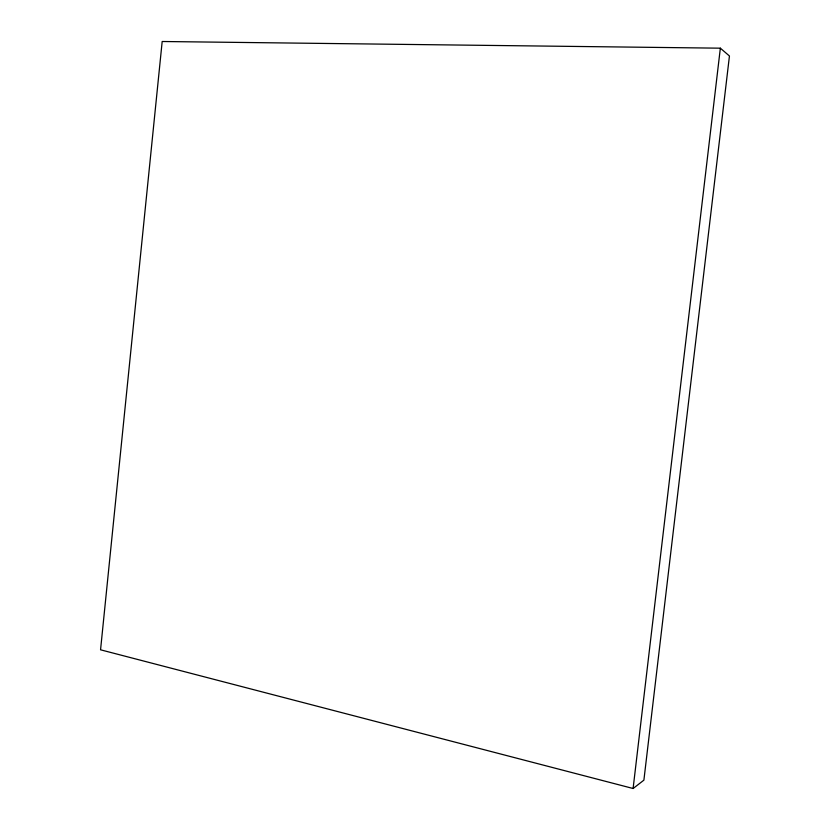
<?xml version="1.0" encoding="UTF-8"?>
<svg xmlns="http://www.w3.org/2000/svg" width="830" height="830" viewBox="0 0 830 830"><rect width="100%" height="100%" fill="white"/><g stroke="black" fill="none" stroke-linecap="round" stroke-linejoin="round"><path stroke-width="1.25" d="M633.103 788.5L720.347 48.181L162.182 41.5L100.555 649.807L633.103 788.5L643.893 780.159L729.446 55.984L720.347 48.181"/></g></svg>
